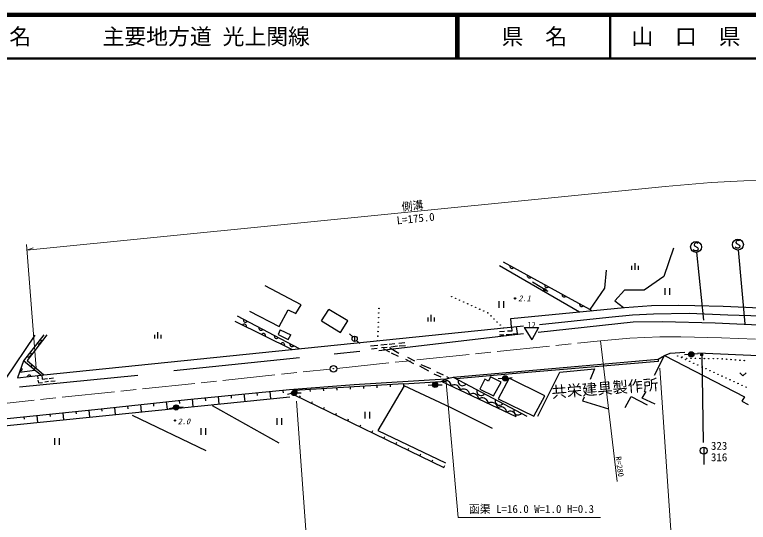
# Model space of a CAD drawing. Units: millimetres, scale not verified. Extents: x 40000 to 680000, y 20000 to 380000.
# Drawn here: x 196594 to 364665, y 263777 to 380000 of the extents above; entities that cross this region are included whole.
import ezdxf
from ezdxf.enums import TextEntityAlignment as Align

# ---------------------------------------------------------------- set-up
doc = ezdxf.new("R2010")
doc.units = ezdxf.units.MM
doc.header["$LTSCALE"] = 1000
doc.linetypes.add('CHAIN', pattern=[18.5, 12, -1.5, 3.5, -1.5])
for name, color, linetype, lineweight in [('M-BGD', 7, 'Continuous', 25), ('M-BGD-EXST', 7, 'Continuous', 25), ('M-BMK', 2, 'CHAIN', 13), ('M-BMK-SRVR', 3, 'Continuous', 25), ('M-STR-HTXT', 7, 'Continuous', 13), ('M-STR-STRC', 7, 'Continuous', 25), ('M-TTL', 2, 'Continuous', 140), ('M-TTL-LINE', 7, 'Continuous', 50)]:
    doc.layers.add(name, color=color, linetype=linetype, lineweight=lineweight)
doc.layers.add('M-TTL-TXT', color=7, linetype='Continuous')
doc.styles.add('ＭＳ ゴシック', font='')
doc.styles.get('ＭＳ ゴシック').set_extended_font_data('MS Gothic')

msp = doc.modelspace()

# ---------------------------------------------------------------- linework, layer by layer
at = {"layer": 'M-BGD'}
for p, q in [((347538, 326578), (345332, 320058)), ((308492, 323426), (324896, 314400)), ((338662, 323100), (338662, 321600)), ((307638, 322597), (326024, 311952)), ((310049, 322575), (310027, 322451)), ((310027, 322451), (310031, 322334)), ((310031, 322334), (310071, 322199)), ((310071, 322199), (310130, 322098)), ((310130, 322098), (310216, 322006)), ((310216, 322006), (310357, 321929)), ((310357, 321929), (310481, 321906)), ((310481, 321906), (310598, 321911)), ((310598, 321911), (310733, 321951)), ((310733, 321951), (310834, 322010)), ((310834, 322010), (310927, 322096)), ((331767, 317356), (332179, 321514)), ((337912, 322500), (337912, 321600)), ((339412, 322500), (339412, 321600)), ((314041, 320396), (314019, 320271)), ((314019, 320271), (314024, 320155)), ((314024, 320155), (314064, 320019)), ((314064, 320019), (314123, 319918)), ((314123, 319918), (314209, 319826)), ((314209, 319826), (314349, 319749)), ((314349, 319749), (314474, 319727)), ((314474, 319727), (314590, 319731)), ((314590, 319731), (314726, 319771)), ((314726, 319771), (314827, 319830)), ((314827, 319830), (314919, 319916)), ((345332, 320058), (340802, 316918)), ((262238, 313542), (253998, 317924)), ((318712, 316616), (315245, 318751)), ((318034, 318216), (318011, 318091)), ((318011, 318091), (318016, 317975)), ((318016, 317975), (318056, 317839)), ((318056, 317839), (318115, 317739)), ((318115, 317739), (318201, 317646)), ((318819, 317651), (318912, 317737)), ((317713, 316902), (318007, 317379)), ((318712, 316616), (317713, 316902)), ((317789, 316949), (317999, 317290)), ((318473, 316763), (317789, 316949)), ((317865, 316996), (317991, 317201)), ((318337, 316847), (317865, 316996)), ((317941, 317043), (317983, 317111)), ((318133, 316973), (317941, 317043)), ((317983, 317111), (318133, 316973)), ((317991, 317201), (318337, 316847)), ((317999, 317290), (318473, 316763)), ((318007, 317379), (318712, 316616)), ((318201, 317646), (318342, 317569)), ((318342, 317569), (318466, 317547)), ((318466, 317547), (318583, 317552)), ((318583, 317552), (318718, 317592)), ((318718, 317592), (318819, 317651)), ((322026, 316036), (322004, 315912)), ((328454, 312527), (331767, 317356)), ((336272, 316918), (334069, 314513)), ((340802, 316918), (336272, 316918)), ((345571, 317360), (345571, 315860)), ((346711, 315860), (346711, 317360)), ((307533, 314381), (307533, 312881)), ((308673, 312881), (308673, 314381)), ((322004, 315912), (322009, 315795)), ((322009, 315795), (322049, 315659)), ((322049, 315659), (322108, 315559)), ((322108, 315559), (322194, 315466)), ((322194, 315466), (322334, 315390)), ((322334, 315390), (322459, 315367)), ((322459, 315367), (322575, 315372)), ((322575, 315372), (322711, 315412)), ((322711, 315412), (322811, 315471)), ((322811, 315471), (322904, 315557)), ((324896, 314400), (328454, 312527)), ((334069, 314513), (336051, 312938)), ((261002, 311595), (262238, 313542)), ((326019, 313856), (325996, 313732)), ((325996, 313732), (326001, 313615)), ((326001, 313615), (326041, 313480)), ((326041, 313480), (326100, 313379)), ((326100, 313379), (326186, 313286)), ((326186, 313286), (326327, 313210)), ((326327, 313210), (326451, 313187)), ((326451, 313187), (326568, 313192)), ((326568, 313192), (326703, 313232)), ((326703, 313232), (326804, 313291)), ((326804, 313291), (326897, 313377)), ((331552, 312492), (336281, 312961)), ((336281, 312961), (340447, 313288)), ((340447, 313288), (342460, 313429)), ((342460, 313429), (348578, 313526)), ((348578, 313526), (352417, 313433)), ((352417, 313433), (358877, 313292)), ((358877, 313292), (364121, 313058)), ((364121, 313058), (369731, 312777)), ((261865, 303523), (247669, 310958)), ((250403, 312082), (257182, 308598)), ((257182, 308598), (259279, 312456)), ((259279, 312456), (261002, 311595)), ((266918, 309929), (268566, 312506)), ((272910, 309929), (268566, 312506)), ((291957, 311268), (291957, 309768)), ((310224, 310407), (331552, 312492)), ((328454, 312527), (328896, 312233)), ((332715, 310763), (338098, 311278)), ((338098, 311278), (342967, 311512)), ((342967, 311512), (351143, 311629)), ((351143, 311629), (359980, 311278)), ((359980, 311278), (367821, 311044)), ((247032, 309797), (260175, 303352)), ((249000, 310261), (248980, 310136)), ((248980, 310136), (248987, 310019)), ((248987, 310019), (249029, 309884)), ((249029, 309884), (249090, 309785)), ((249090, 309785), (249178, 309694)), ((249178, 309694), (249319, 309619)), ((249319, 309619), (249444, 309599)), ((249444, 309599), (249561, 309606)), ((249561, 309606), (249696, 309648)), ((249696, 309648), (249795, 309709)), ((249795, 309709), (249886, 309797)), ((266918, 309929), (271232, 307262)), ((271232, 307262), (272910, 309929)), ((291207, 310668), (291207, 309768)), ((292707, 310668), (292707, 309768)), ((310416, 308458), (310224, 310407)), ((316844, 309031), (332715, 310763)), ((203286, 297570), (313144, 308735)), ((248862, 309033), (248774, 308943)), ((248960, 309096), (248862, 309033)), ((249094, 309142), (248960, 309096)), ((249210, 309152), (249094, 309142)), ((249336, 309135), (249210, 309152)), ((249479, 309065), (249336, 309135)), ((249569, 308976), (249479, 309065)), ((249633, 308878), (249569, 308976)), ((249678, 308744), (249633, 308878)), ((249671, 308503), (249688, 308628)), ((249688, 308628), (249678, 308744)), ((252549, 308402), (252529, 308277)), ((252529, 308277), (252536, 308161)), ((252536, 308161), (252578, 308026)), ((252578, 308026), (252639, 307926)), ((252639, 307926), (252727, 307835)), ((252727, 307835), (252868, 307761)), ((252868, 307761), (252993, 307741)), ((252993, 307741), (253110, 307747)), ((253110, 307747), (253245, 307790)), ((253245, 307790), (253344, 307850)), ((253344, 307850), (253435, 307938)), ((257444, 307849), (256957, 306801)), ((257444, 307849), (259878, 306688)), ((310486, 307578), (309528, 307507)), ((310391, 308455), (310486, 307578)), ((311763, 306975), (311585, 308576)), ((313334, 308370), (316593, 308370)), ((313334, 308370), (315057, 305561)), ((316593, 308370), (315057, 305561)), ((194522, 296559), (201301, 306634)), ((203248, 306671), (198642, 300716)), ((203998, 306680), (199474, 300838)), ((228589, 306724), (228589, 305824)), ((229339, 307324), (229339, 305824)), ((230089, 306724), (230089, 305824)), ((253243, 306884), (253154, 306794)), ((253341, 306948), (253243, 306884)), ((253475, 306994), (253341, 306948)), ((253591, 307003), (253475, 306994)), ((253716, 306987), (253591, 307003)), ((253860, 306916), (253716, 306987)), ((253950, 306827), (253860, 306916)), ((254014, 306729), (253950, 306827)), ((254059, 306596), (254014, 306729)), ((254052, 306354), (254069, 306479)), ((254069, 306479), (254059, 306596)), ((256099, 306543), (256078, 306418)), ((256078, 306418), (256085, 306302)), ((256085, 306302), (256127, 306167)), ((256127, 306167), (256188, 306067)), ((256188, 306067), (256276, 305976)), ((256276, 305976), (256418, 305902)), ((256418, 305902), (256542, 305882)), ((256659, 305889), (256794, 305931)), ((256794, 305931), (256893, 305992)), ((256893, 305992), (256985, 306079)), ((256957, 306801), (259279, 305640)), ((259279, 305640), (259878, 306688)), ((274049, 306209), (273332, 306906)), ((274479, 306391), (274479, 305191)), ((308782, 307472), (307647, 307365)), ((307682, 306726), (308676, 306726)), ((309208, 306762), (310450, 306833)), ((310699, 306904), (311763, 306975)), ((201791, 304787), (202186, 304481)), ((202186, 304481), (202798, 305272)), ((202798, 305272), (202403, 305578)), ((256542, 305882), (256659, 305889)), ((257624, 304736), (257535, 304646)), ((257722, 304799), (257624, 304736)), ((257856, 304845), (257722, 304799)), ((257972, 304855), (257856, 304845)), ((258097, 304838), (257972, 304855)), ((258241, 304768), (258097, 304838)), ((258331, 304679), (258241, 304768)), ((258394, 304581), (258331, 304679)), ((258440, 304447), (258394, 304581)), ((258433, 304206), (258450, 304331)), ((258450, 304331), (258440, 304447)), ((259648, 304685), (259628, 304560)), ((259628, 304560), (259634, 304443)), ((259634, 304443), (259677, 304308)), ((259677, 304308), (259737, 304209)), ((260443, 304133), (260534, 304221)), ((274924, 305388), (275666, 304718)), ((278072, 304161), (279803, 304326)), ((280463, 304408), (281947, 304532)), ((282360, 304573), (283679, 304697)), ((284627, 304779), (285988, 304944)), ((200495, 302294), (200099, 302600)), ((259737, 304209), (259825, 304118)), ((259825, 304118), (259967, 304043)), ((259967, 304043), (260092, 304023)), ((260092, 304023), (260208, 304030)), ((260208, 304030), (260343, 304072)), ((260343, 304072), (260443, 304133)), ((279638, 303542), (278360, 303418)), ((281906, 303831), (280628, 303707)), ((281046, 303572), (282489, 302788)), ((282447, 303819), (284633, 302500)), ((284298, 304078), (282731, 303913)), ((282860, 302582), (284427, 301799)), ((286112, 304202), (284669, 304119)), ((345430, 301957), (346734, 302539)), ((346734, 302539), (350120, 302719)), ((353086, 302569), (375654, 301573)), ((199487, 301809), (199883, 301503)), ((199883, 301503), (200495, 302294)), ((286117, 301098), (287972, 300150)), ((286571, 301552), (288179, 300727)), ((297012, 297035), (343985, 301156)), ((343136, 297463), (345430, 301957)), ((343985, 301156), (345430, 301957)), ((343985, 301156), (343985, 300629)), ((345430, 301957), (363784, 292534)), ((351001, 302193), (350005, 302103)), ((352194, 302316), (353188, 302429)), ((198642, 300716), (197256, 296858)), ((202612, 297458), (198642, 300716)), ((199474, 300838), (203286, 297570)), ((200557, 299790), (200240, 299404)), ((201330, 299156), (200557, 299790)), ((289333, 299572), (291395, 298459)), ((289622, 299944), (291848, 298995)), ((343985, 300629), (310570, 297762)), ((197728, 298173), (201202, 298614)), ((197814, 298411), (197915, 298408)), ((197915, 298408), (198006, 298426)), ((198006, 298426), (198109, 298475)), ((198164, 299101), (198084, 299164)), ((198109, 298475), (198181, 298534)), ((198223, 299029), (198164, 299101)), ((198181, 298534), (198243, 298613)), ((198271, 298926), (198223, 299029)), ((198243, 298613), (198287, 298734)), ((198289, 298835), (198271, 298926)), ((198287, 298734), (198289, 298835)), ((199960, 297499), (199833, 297485)), ((200059, 297478), (199960, 297499)), ((201013, 298770), (201330, 299156)), ((202612, 297458), (203286, 297570)), ((292590, 297799), (294198, 297057)), ((293209, 298212), (294734, 297511)), ((310570, 297762), (297812, 296613)), ((316426, 288048), (321520, 298176)), ((321520, 298176), (329430, 298925)), ((329430, 298925), (328411, 296438)), ((362690, 298016), (363440, 297296)), ((363440, 297296), (364190, 298016)), ((197256, 296858), (202612, 297458)), ((199557, 297212), (199536, 297113)), ((199596, 297297), (199557, 297212)), ((199667, 297386), (199596, 297297)), ((199741, 297442), (199667, 297386)), ((199833, 297485), (199741, 297442)), ((200144, 297439), (200059, 297478)), ((200232, 297368), (200144, 297439)), ((200289, 297294), (200232, 297368)), ((200331, 297202), (200289, 297294)), ((201839, 297371), (201883, 296633)), ((201935, 296328), (202014, 295684)), ((202783, 297486), (202867, 296581)), ((202867, 296581), (204121, 296668)), ((204356, 295980), (203537, 295875)), ((204460, 296720), (205462, 296833)), ((205897, 296128), (204843, 296023)), ((274400, 295331), (295386, 296633)), ((285642, 295449), (295433, 296104)), ((294642, 296190), (294409, 296036)), ((311463, 287898), (294409, 296036)), ((294834, 296258), (294642, 296190)), ((295069, 296305), (294834, 296258)), ((295391, 296311), (295069, 296305)), ((295386, 296633), (297012, 297035)), ((295672, 296231), (295391, 296311)), ((295518, 297140), (296054, 296851)), ((295932, 296107), (295672, 296231)), ((296171, 295939), (295932, 296107)), ((296369, 295685), (296171, 295939)), ((297012, 297035), (313960, 288093)), ((298246, 296384), (298205, 296134)), ((298205, 296134), (298218, 295901)), ((298218, 295901), (298301, 295631)), ((304300, 296569), (303161, 294292)), ((305139, 296120), (304300, 296569)), ((305618, 297109), (305139, 296120)), ((308045, 295850), (305618, 297109)), ((306307, 292764), (308045, 295850)), ((308344, 296682), (307348, 296593)), ((309843, 296779), (307386, 292015)), ((309537, 296808), (310530, 296929)), ((318023, 292704), (309843, 296779)), ((202014, 295684), (202989, 295788)), ((236189, 291910), (259535, 294161)), ((259535, 294161), (274400, 295331)), ((285642, 295449), (260585, 293986)), ((264244, 294199), (264273, 293700)), ((267301, 294378), (267330, 293879)), ((270358, 294556), (270387, 294057)), ((273415, 294735), (273444, 294236)), ((276472, 294913), (276501, 294414)), ((279529, 295092), (279558, 294593)), ((285818, 295003), (279790, 284762)), ((282586, 295270), (282615, 294771)), ((285642, 295449), (285672, 294950)), ((296468, 290087), (285818, 295003)), ((292346, 295196), (291350, 295102)), ((293543, 295253), (294543, 295253)), ((296480, 295473), (296369, 295685)), ((296548, 295281), (296480, 295473)), ((296575, 295002), (296548, 295281)), ((296798, 295150), (296575, 295002)), ((296982, 295215), (296798, 295150)), ((297208, 295261), (296982, 295215)), ((297516, 295266), (297208, 295261)), ((297785, 295189), (297516, 295266)), ((298034, 295070), (297785, 295189)), ((298264, 294910), (298034, 295070)), ((298453, 294666), (298264, 294910)), ((298301, 295631), (298422, 295431)), ((298422, 295431), (298597, 295249)), ((298560, 294463), (298453, 294666)), ((298625, 294279), (298560, 294463)), ((298597, 295249), (298880, 295099)), ((298651, 294012), (298625, 294279)), ((298884, 294166), (298651, 294012)), ((298880, 295099), (299130, 295058)), ((299076, 294234), (298884, 294166)), ((299311, 294281), (299076, 294234)), ((299130, 295058), (299363, 295071)), ((299633, 294287), (299311, 294281)), ((299363, 295071), (299633, 295155)), ((299633, 295155), (299832, 295275)), ((299914, 294207), (299633, 294287)), ((299832, 295275), (300015, 295450)), ((300174, 294083), (299914, 294207)), ((302483, 294148), (302442, 293899)), ((303161, 294292), (306307, 292764)), ((123304, 278655), (259600, 292510)), ((243185, 292585), (243363, 290860)), ((246152, 292871), (246217, 292234)), ((249118, 293157), (249293, 291462)), ((252084, 293443), (252146, 292843)), ((255050, 293729), (255222, 292065)), ((258026, 293917), (258074, 293452)), ((260047, 293263), (259070, 293051)), ((260585, 293986), (260593, 292935)), ((260593, 292935), (294940, 276324)), ((261187, 294021), (261216, 293522)), ((261233, 293406), (262233, 293431)), ((261860, 292322), (262078, 292772)), ((300413, 293915), (300174, 294083)), ((300611, 293661), (300413, 293915)), ((300722, 293449), (300611, 293661)), ((300790, 293257), (300722, 293449)), ((300817, 292978), (300790, 293257)), ((301040, 293126), (300817, 292978)), ((301224, 293191), (301040, 293126)), ((301450, 293236), (301224, 293191)), ((301758, 293242), (301450, 293236)), ((302027, 293165), (301758, 293242)), ((302276, 293046), (302027, 293165)), ((302506, 292886), (302276, 293046)), ((302442, 293899), (302455, 293666)), ((302455, 293666), (302538, 293395)), ((302695, 292642), (302506, 292886)), ((302538, 293395), (302659, 293196)), ((302659, 293196), (302834, 293013)), ((302802, 292438), (302695, 292642)), ((302834, 293013), (303117, 292864)), ((303117, 292864), (303367, 292823)), ((303367, 292823), (303599, 292835)), ((303599, 292835), (303870, 292919)), ((303870, 292919), (304069, 293040)), ((304069, 293040), (304252, 293215)), ((315536, 288090), (318023, 292704)), ((336488, 290066), (337845, 292594)), ((337845, 292594), (341497, 290674)), ((340373, 292173), (341263, 293717)), ((363784, 292534), (363175, 291504)), ((214995, 289591), (236189, 291910)), ((228365, 291054), (228432, 290406)), ((231327, 291378), (231505, 289654)), ((234290, 291702), (234360, 291016)), ((237253, 292013), (237434, 290257)), ((240219, 292299), (240289, 291625)), ((264617, 290989), (264834, 291439)), ((302867, 292254), (302802, 292438)), ((302892, 291987), (302867, 292254)), ((303126, 292142), (302892, 291987)), ((303318, 292210), (303126, 292142)), ((303553, 292257), (303318, 292210)), ((303875, 292263), (303553, 292257)), ((304156, 292182), (303875, 292263)), ((304415, 292058), (304156, 292182)), ((304655, 291891), (304415, 292058)), ((304853, 291637), (304655, 291891)), ((304964, 291424), (304853, 291637)), ((305032, 291232), (304964, 291424)), ((305058, 290954), (305032, 291232)), ((305292, 291108), (305058, 290954)), ((305484, 291176), (305292, 291108)), ((305719, 291224), (305484, 291176)), ((306041, 291229), (305719, 291224)), ((306322, 291149), (306041, 291229)), ((306581, 291025), (306322, 291149)), ((306821, 290857), (306581, 291025)), ((306720, 291913), (306679, 291663)), ((306679, 291663), (306691, 291430)), ((306691, 291430), (306775, 291160)), ((306775, 291160), (306896, 290961)), ((307019, 290603), (306821, 290857)), ((306896, 290961), (307071, 290778)), ((307071, 290778), (307354, 290628)), ((307386, 292015), (315536, 288090)), ((308106, 290684), (308306, 290804)), ((308306, 290804), (308489, 290979)), ((327033, 292393), (326673, 291614)), ((326673, 291614), (332656, 289728)), ((343323, 290815), (340373, 292173)), ((363175, 291504), (364626, 290755)), ((164121, 284483), (214995, 289591)), ((210588, 289148), (210647, 288579)), ((213553, 289446), (213718, 287846)), ((216517, 289757), (216575, 289188)), ((219479, 290081), (219647, 288449)), ((222441, 290406), (222504, 289797)), ((225403, 290730), (225576, 289051)), ((232988, 289969), (232005, 289783)), ((234175, 290136), (235170, 290229)), ((241827, 290534), (257097, 281939)), ((267373, 289656), (267591, 290106)), ((306066, 285230), (296468, 290087)), ((307130, 290391), (307019, 290603)), ((307198, 290199), (307130, 290391)), ((307224, 289920), (307198, 290199)), ((307448, 290068), (307224, 289920)), ((307354, 290628), (307603, 290587)), ((307632, 290133), (307448, 290068)), ((307603, 290587), (307836, 290600)), ((307858, 290179), (307632, 290133)), ((307836, 290600), (308106, 290684)), ((308166, 290184), (307858, 290179)), ((308435, 290107), (308166, 290184)), ((308684, 289988), (308435, 290107)), ((308913, 289828), (308684, 289988)), ((309103, 289584), (308913, 289828)), ((309210, 289381), (309103, 289584)), ((309275, 289197), (309210, 289381)), ((309300, 288930), (309275, 289197)), ((309534, 289084), (309300, 288930)), ((309726, 289152), (309534, 289084)), ((309961, 289199), (309726, 289152)), ((310283, 289205), (309961, 289199)), ((310563, 289125), (310283, 289205)), ((310823, 289001), (310563, 289125)), ((310957, 289677), (310915, 289428)), ((310915, 289428), (310928, 289195)), ((310928, 289195), (311012, 288925)), ((198728, 287958), (198790, 287361)), ((201693, 288255), (201860, 286640)), ((204658, 288553), (204718, 287970)), ((207623, 288851), (207789, 287243)), ((223539, 288339), (240364, 280201)), ((256675, 287603), (256675, 286103)), ((257815, 286103), (257815, 287603)), ((270130, 288323), (270348, 288773)), ((272887, 286990), (273104, 287440)), ((276811, 289057), (276811, 287557)), ((277951, 287557), (277951, 289057)), ((311063, 288833), (310823, 289001)), ((311012, 288925), (311133, 288725)), ((311260, 288579), (311063, 288833)), ((311133, 288725), (311308, 288542)), ((311372, 288367), (311260, 288579)), ((311308, 288542), (311591, 288393)), ((311440, 288175), (311372, 288367)), ((311466, 287896), (311440, 288175)), ((311591, 288393), (311840, 288352)), ((311840, 288352), (312073, 288365)), ((312073, 288365), (312343, 288448)), ((312343, 288448), (312543, 288569)), ((312543, 288569), (312726, 288744)), ((275643, 285656), (275861, 286107)), ((239238, 285320), (239238, 283820)), ((240378, 283820), (240378, 285320)), ((278400, 284323), (278618, 284773)), ((279790, 284762), (295298, 277388)), ((205728, 283037), (205728, 281537)), ((206868, 281537), (206868, 283037)), ((281157, 282990), (281374, 283440)), ((283913, 281657), (284131, 282107)), ((286670, 280324), (286888, 280774)), ((289427, 278991), (289644, 279441)), ((292183, 277657), (292401, 278108)), ((294940, 276324), (295158, 276774))]:
    msp.add_line(p, q, dxfattribs=at)
for centre, radius in [((296680, 315465), 50), ((297604, 315051), 50), ((298527, 314637), 50), ((311237, 315051), 150), ((311237, 315051), 90), ((311237, 315051), 30), ((280051, 312737), 50), ((299451, 314223), 50), ((300374, 313810), 50), ((301298, 313396), 50), ((302222, 312982), 50), ((303145, 312568), 50), ((280007, 311680), 50), ((304069, 312154), 50), ((304992, 311740), 50), ((305700, 311045), 50), ((279920, 309567), 50), ((279963, 310624), 50), ((306409, 310351), 50), ((307117, 309656), 50), ((279876, 308510), 50), ((307825, 308961), 50), ((308533, 308266), 50), ((274479, 305791), 600), ((279789, 306397), 50), ((279832, 307454), 50), ((279745, 305340), 50), ((351598, 302247), 600), ((351598, 302247), 528), ((351598, 302247), 456), ((351598, 302247), 384), ((351598, 302247), 312), ((348490, 301880), 50), ((349411, 301459), 50), ((349503, 301609), 50), ((350332, 301038), 50), ((350516, 301339), 50), ((351598, 302247), 240), ((351598, 302247), 168), ((351535, 301322), 50), ((351598, 302247), 96), ((351598, 302247), 24), ((352554, 301305), 50), ((353573, 301289), 50), ((353978, 302135), 250), ((353978, 302135), 150), ((353978, 302135), 50), ((354592, 301272), 50), ((355611, 301255), 50), ((356629, 301238), 50), ((357648, 301221), 50), ((358667, 301204), 50), ((359682, 301127), 50), ((360696, 301050), 50), ((361711, 300973), 50), ((362725, 300896), 50), ((363740, 300819), 50), ((351253, 300616), 50), ((352174, 300195), 50), ((353094, 299774), 50), ((354015, 299353), 50), ((354936, 298932), 50), ((355857, 298511), 50), ((356778, 298090), 50), ((357699, 297669), 50), ((292943, 295253), 600), ((308941, 296735), 600), ((308941, 296735), 528), ((308941, 296735), 456), ((308941, 296735), 384), ((308941, 296735), 312), ((308941, 296735), 240), ((308941, 296735), 168), ((308941, 296735), 96), ((308941, 296735), 24), ((358620, 297248), 50), ((359541, 296827), 50), ((360462, 296406), 50), ((361383, 295985), 50), ((292943, 295253), 528), ((292943, 295253), 456), ((292943, 295253), 384), ((292943, 295253), 312), ((292943, 295253), 240), ((292943, 295253), 168), ((292943, 295253), 96), ((292943, 295253), 24), ((362304, 295564), 50), ((363225, 295143), 50), ((364145, 294722), 50), ((260633, 293391), 600), ((260633, 293391), 528), ((260633, 293391), 456), ((260633, 293391), 384), ((260633, 293391), 312), ((260633, 293391), 240), ((260633, 293391), 168), ((260633, 293391), 96), ((260633, 293391), 24), ((233577, 290081), 600), ((233577, 290081), 528), ((233577, 290081), 456), ((233577, 290081), 384), ((233577, 290081), 312), ((233577, 290081), 240), ((233577, 290081), 168), ((233577, 290081), 96), ((233577, 290081), 24), ((233297, 287083), 150), ((233297, 287083), 90), ((233297, 287083), 30)]:
    msp.add_circle(centre, radius, dxfattribs=at)
at = {"layer": 'M-BGD-EXST'}
for p, q in [((352603, 327771), (352303, 327621)), ((352803, 327771), (352603, 327771)), ((353003, 327721), (352803, 327771)), ((361877, 328171), (361827, 327871)), ((361827, 327871), (361927, 327621)), ((362177, 328321), (361877, 328171)), ((362377, 328321), (362177, 328321)), ((362577, 328271), (362377, 328321)), ((362677, 328171), (362577, 328271)), ((352203, 326121), (352103, 326271)), ((352503, 325971), (352203, 326121)), ((352303, 327621), (352253, 327321)), ((352253, 327321), (352353, 327071)), ((352353, 327071), (353053, 326671)), ((353103, 326121), (352853, 325971)), ((353103, 327621), (353003, 327721)), ((353053, 326671), (353153, 326421)), ((353153, 326421), (353103, 326121)), ((361777, 326671), (361677, 326821)), ((362077, 326521), (361777, 326671)), ((361927, 327621), (362627, 327221)), ((362427, 326521), (362077, 326521)), ((362356, 326152), (363852, 309209)), ((362677, 326671), (362427, 326521)), ((362627, 327221), (362727, 326971)), ((362727, 326971), (362677, 326671)), ((352853, 325971), (352503, 325971)), ((352805, 325590), (354416, 310047))]:
    msp.add_line(p, q, dxfattribs=at)
for centre in [(352703, 326821), (362277, 327371)]:
    msp.add_circle(centre, 1250, dxfattribs=at)
at = {"layer": 'M-BMK'}
for p, q in [((330793, 305345), (337539, 305922)), ((337539, 305922), (344386, 306214)), ((344386, 306214), (349184, 306214)), ((349184, 306214), (358548, 305980)), ((358548, 305980), (366331, 305746)), ((270360, 299014), (330793, 305345)), ((170702, 288524), (268868, 298857))]:
    msp.add_line(p, q, dxfattribs=at)
at = {"layer": 'M-BMK-SRVR'}
for radius in [750, 30]:
    msp.add_circle((269614, 298936), radius, dxfattribs=at)
at = {"layer": 'M-STR-HTXT'}
for p, q in [((345582, 340693), (356115, 341571)), ((356115, 341571), (363606, 341922)), ((363606, 341922), (367039, 342133)), ((199406, 326090), (345582, 340693)), ((199307, 327365), (201508, 299072)), ((199406, 326090), (200857, 326657)), ((330793, 305345), (334633, 273159)), ((344398, 299033), (346994, 260814)), ((295386, 296633), (298209, 264887)), ((261186, 291521), (263929, 253865)), ((298209, 264887), (330819, 264887))]:
    msp.add_line(p, q, dxfattribs=at)
at = {"layer": 'M-STR-STRC'}
for p, q in [((316514, 307312), (338315, 309669)), ((338315, 309669), (344902, 309783)), ((344902, 309783), (357073, 309462)), ((357073, 309462), (370800, 308777)), ((280045, 303150), (313177, 306969)), ((269810, 302360), (275690, 302959)), ((233038, 298511), (261808, 301496)), ((353978, 302135), (354347, 282060)), ((197719, 294792), (224785, 297498)), ((354443, 280982), (354443, 276982))]:
    msp.add_line(p, q, dxfattribs=at)
for centre, radius in [((353978, 302135), 250), ((353978, 302135), 150), ((353978, 302135), 50), ((354443, 280182), 800)]:
    msp.add_circle(centre, radius, dxfattribs=at)
at = {"layer": 'M-TTL'}
msp.add_line((680000, 380000), (40000, 380000), dxfattribs=at)
at = {"layer": 'M-TTL-LINE'}
for p, q in [((297750, 380000), (297750, 370000)), ((298250, 380000), (298250, 370000)), ((333000, 380000), (333000, 370000)), ((40000, 370000), (680000, 370000))]:
    msp.add_line(p, q, dxfattribs=at)

# ---------------------------------------------------------------- texts
at = {"layer": 'M-BGD', "style": 'ＭＳ ゴシック', "oblique": 15}
for s, p in [('2.1', (313387, 315068)), ('2.0', (235364, 286883))]:
    msp.add_text(s, height=1320, dxfattribs=at).set_placement(p, align=Align.MIDDLE_CENTER)
at = {"layer": 'M-BGD', "style": 'ＭＳ ゴシック'}
msp.add_text('12', height=1320, dxfattribs=at).set_placement((315040, 309022), align=Align.MIDDLE_CENTER)
msp.add_text('共栄建具製作所', height=2566, rotation=4.2, dxfattribs=at).set_placement((331802, 294462), align=Align.MIDDLE_CENTER)
at = {"layer": 'M-STR-HTXT', "style": 'ＭＳ ゴシック'}
for s, height, rotation, p in [('側溝', 1833, 6, (287713, 336230)), ('L=175.0', 1833, 5.7, (288446, 333331)), ('R=280', 1320, 278, (335206, 276537))]:
    msp.add_text(s, height=height, rotation=rotation, dxfattribs=at).set_placement(p, align=Align.MIDDLE_CENTER)
msp.add_text('函渠 L=16.0 W=1.0 H=0.3', height=1833, dxfattribs=at).set_placement((314983, 266827), align=Align.MIDDLE_CENTER)
at = {"layer": 'M-STR-STRC', "style": 'ＭＳ ゴシック'}
for s, p in [('323', (357971, 281289)), ('316', (357971, 278679))]:
    msp.add_text(s, height=1833, dxfattribs=at).set_placement(p, align=Align.MIDDLE_CENTER)
at = {"layer": 'M-TTL-TXT', "style": 'ＭＳ ゴシック'}
for s, p in [('路 線 名', (180380, 375000)), ('主要地方道 光上関線', (216734, 375000))]:
    msp.add_text(s, height=3666, dxfattribs=at).set_placement(p, align=Align.MIDDLE_LEFT)
for s, p in [('県\u3000名', (315625, 375000)), ('山\u3000口\u3000県', (350375, 375000))]:
    msp.add_text(s, height=3666, dxfattribs=at).set_placement(p, align=Align.MIDDLE_CENTER)

doc.saveas('drawing.dxf')
